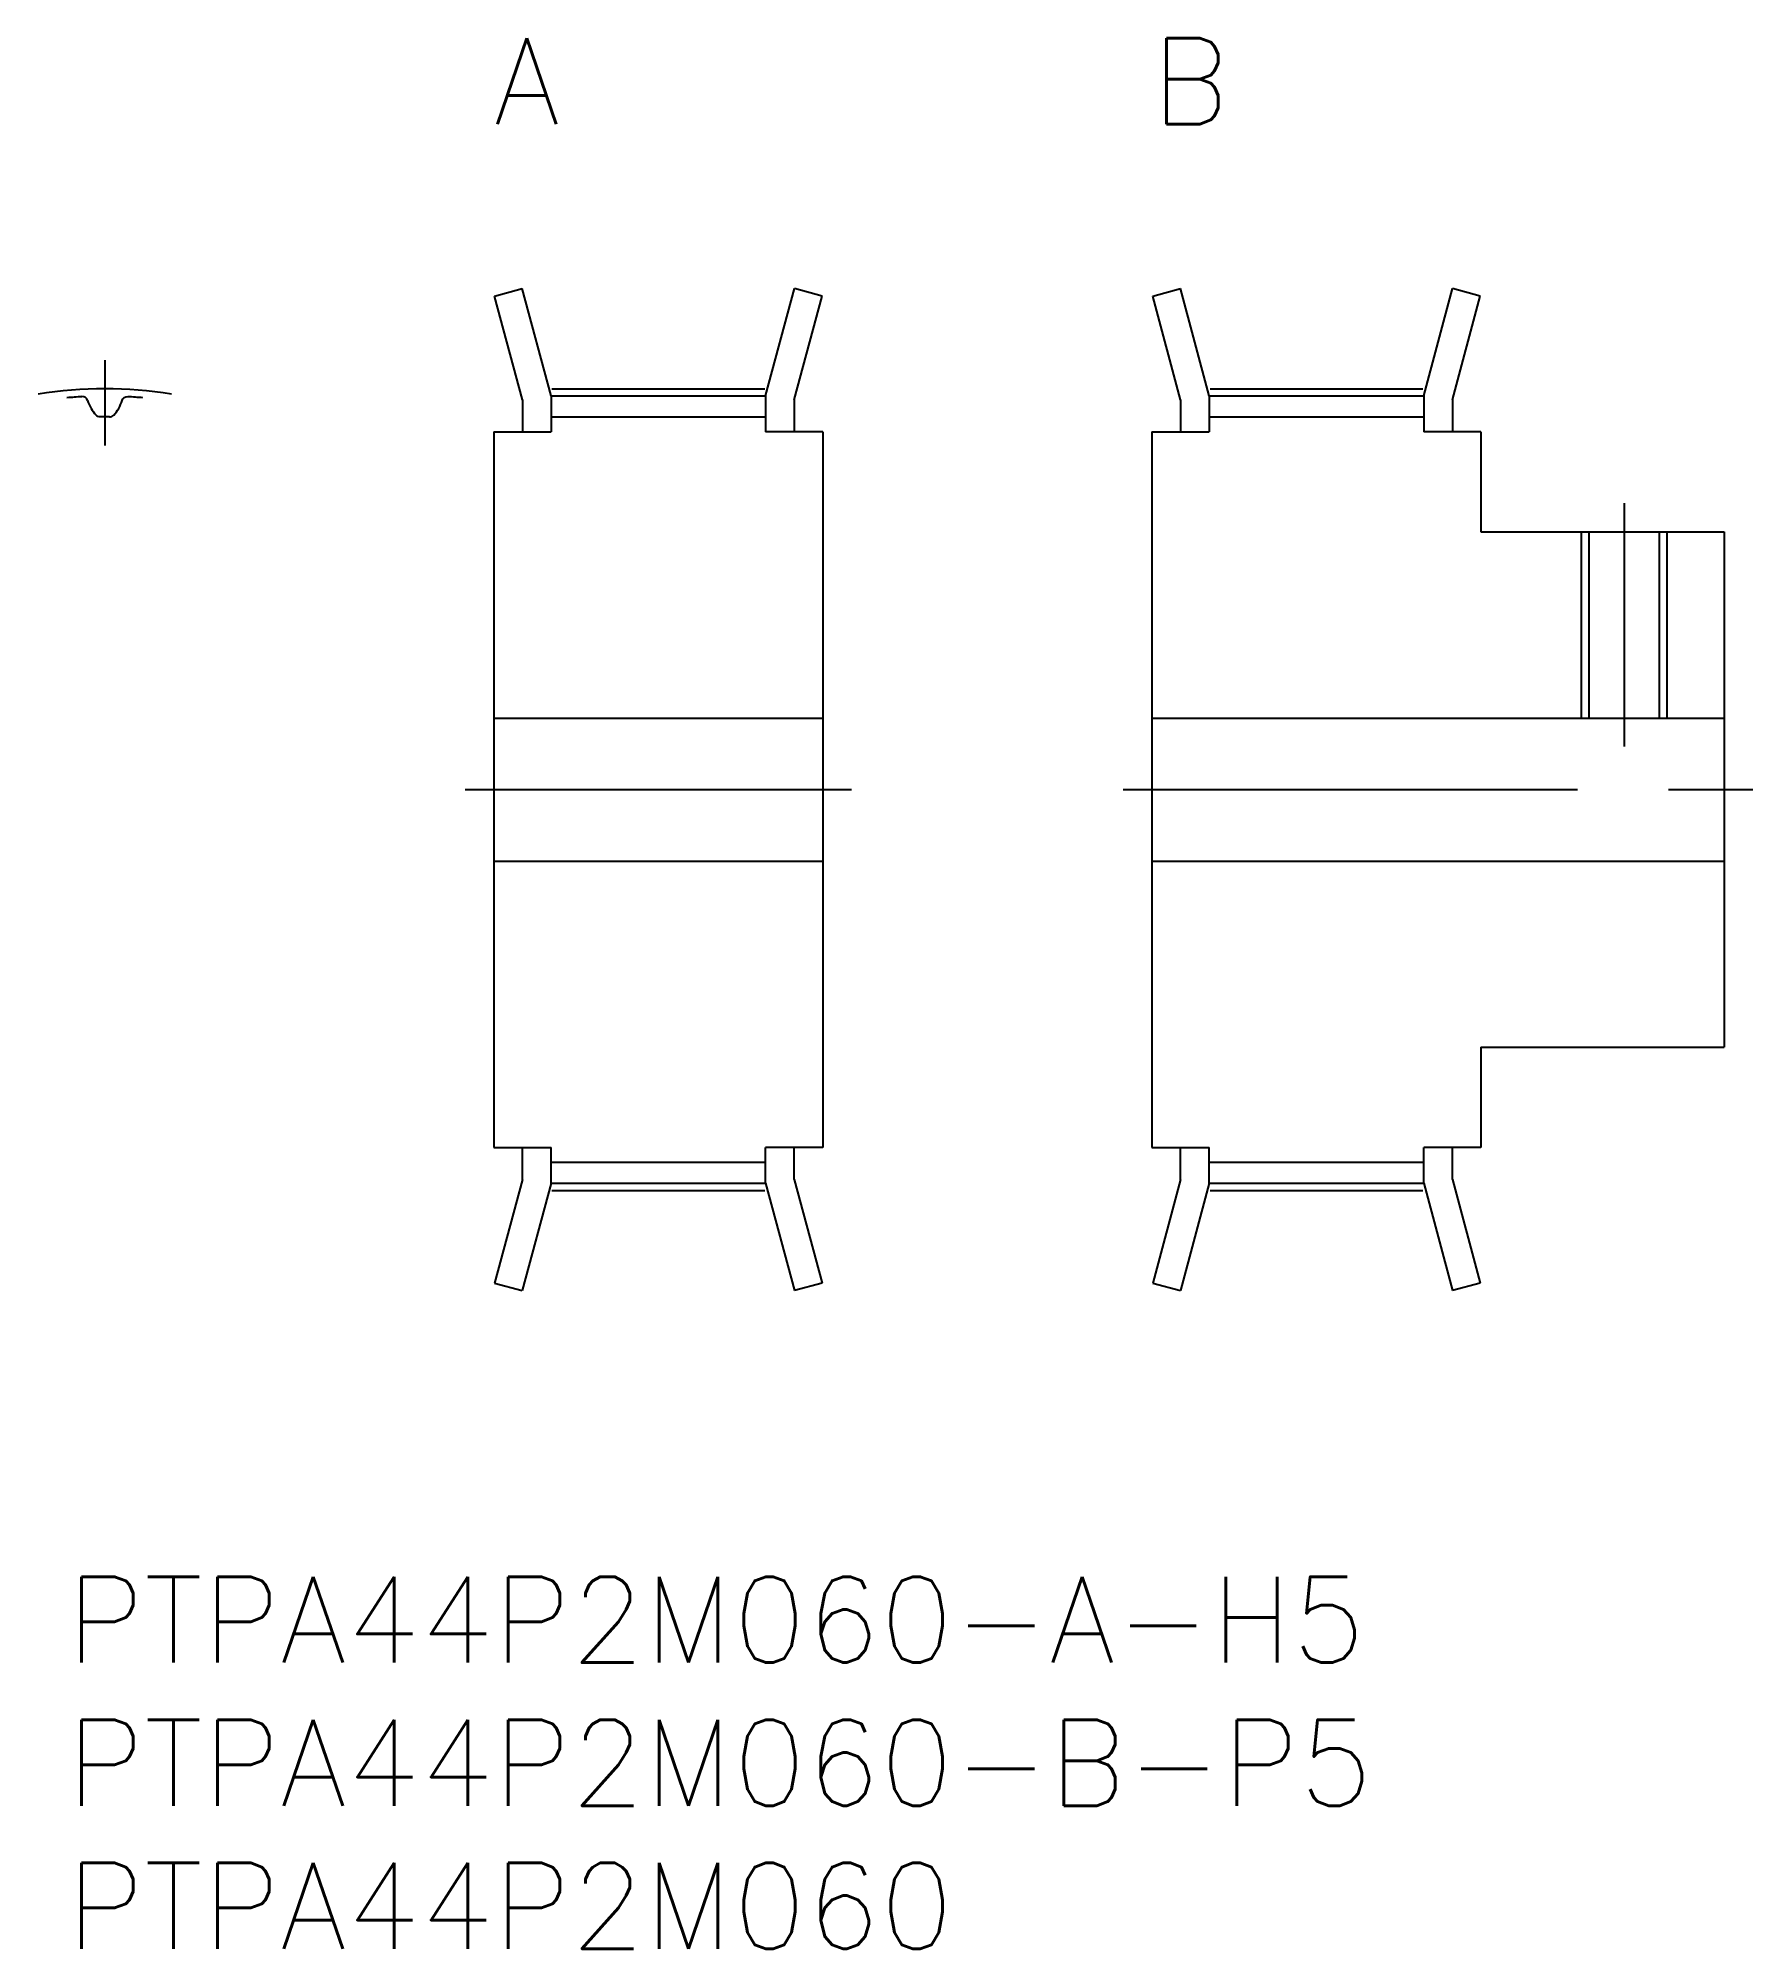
# Model space of a CAD drawing. Extents: x -1 to 58.9, y -13 to 53.7.
import ezdxf

# ---------------------------------------------------------------- set-up
doc = ezdxf.new("R2010")
doc.units = 0
doc.header["$LTSCALE"] = 0.5
doc.linetypes.add('CENTER', pattern=[50.8, 31.75, -6.35, 6.35, -6.35])
for name, color, linetype in [('MSM_CENTER', 1, 'CENTER'), ('MSM_CONTINUOUS', 7, 'CONTINUOUS'), ('MSM_NARROW', 5, 'CONTINUOUS'), ('MSM_PART_NUMBER', 7, 'CONTINUOUS')]:
    doc.layers.add(name, color=color, linetype=linetype)
doc.styles.get("Standard").update_dxf_attribs({"font": 'txt.shx', "height": 3, "bigfont": 'bigfont.shx'})

# ---------------------------------------------------------------- blocks, each defined once
blk = doc.blocks.new('*U105')
at = {"layer": 'MSM_PART_NUMBER'}
blk.add_text('B', height=3, dxfattribs=at).set_placement((37.922, 50.75))
blk = doc.blocks.new('*U106')
at = {"layer": 'MSM_PART_NUMBER'}
blk.add_text('A', height=3, dxfattribs=at).set_placement((14.922, 50.75))
blk = doc.blocks.new('*U107')
at = {"layer": 'MSM_PART_NUMBER'}
blk.add_text('PTPA44P2M060-A-H5', height=3, dxfattribs=at).set_placement((0, -3))
blk = doc.blocks.new('*U108')
at = {"layer": 'MSM_PART_NUMBER'}
blk.add_text('PTPA44P2M060-B-P5', height=3, dxfattribs=at).set_placement((0, -8))
blk = doc.blocks.new('*U109')
at = {"layer": 'MSM_PART_NUMBER'}
blk.add_text('PTPA44P2M060', height=3, dxfattribs=at).set_placement((0, -13))

msp = doc.modelspace()

# ---------------------------------------------------------------- linework, layer by layer
at = {"layer": 'MSM_CENTER'}
for p, q in [((1.33, 42.505), (1.33, 39.52)), ((16.954, 41.505), (24.39, 41.505)), ((39.954, 41.505), (47.39, 41.505)), ((54.422, 37.5), (54.422, 29)), ((13.922, 27.5), (27.422, 27.5)), ((36.922, 27.5), (58.922, 27.5)), ((16.954, 13.495), (24.39, 13.495)), ((39.954, 13.495), (47.39, 13.495))]:
    msp.add_line(p, q, dxfattribs=at)
msp.add_arc((1.33, 27.5), 14.005, 80.42322, 99.57678, dxfattribs=at)
at = {"layer": 'MSM_CONTINUOUS'}
for p, q in [((14.951, 44.741), (15.917, 45)), ((15.922, 41.118), (14.951, 44.741)), ((16.922, 41.25), (15.917, 45)), ((24.422, 41.25), (25.427, 45)), ((25.422, 41.118), (26.393, 44.741)), ((26.393, 44.741), (25.427, 45)), ((37.951, 44.741), (38.917, 45)), ((38.922, 41.118), (37.951, 44.741)), ((39.922, 41.25), (38.917, 45)), ((47.422, 41.25), (48.427, 45)), ((48.422, 41.118), (49.393, 44.741)), ((49.393, 44.741), (48.427, 45)), ((15.922, 41.118), (15.922, 40)), ((16.922, 41.25), (16.922, 40)), ((16.922, 41.25), (24.422, 41.25)), ((24.422, 41.25), (24.422, 40)), ((25.422, 41.118), (25.422, 40)), ((38.922, 41.118), (38.922, 40)), ((39.922, 41.25), (39.922, 40)), ((39.922, 41.25), (47.422, 41.25)), ((47.422, 41.25), (47.422, 40)), ((48.422, 41.118), (48.422, 40)), ((16.922, 40.52), (24.422, 40.52)), ((39.922, 40.52), (47.422, 40.52)), ((14.922, 40), (16.922, 40)), ((14.922, 40), (14.922, 15)), ((26.422, 40), (24.422, 40)), ((26.422, 40), (26.422, 15)), ((37.922, 40), (39.922, 40)), ((37.922, 40), (37.922, 15)), ((49.422, 40), (47.422, 40)), ((49.422, 40), (49.422, 36.5)), ((49.422, 36.5), (57.922, 36.5)), ((53.193, 36.5), (53.193, 30)), ((55.652, 36.5), (55.652, 30)), ((57.922, 36.5), (57.922, 18.5)), ((14.922, 30), (26.422, 30)), ((37.922, 30), (57.922, 30)), ((14.922, 25), (26.422, 25)), ((37.922, 25), (57.922, 25)), ((49.422, 18.5), (49.422, 15)), ((49.422, 18.5), (57.922, 18.5)), ((14.922, 15), (16.922, 15)), ((15.922, 13.882), (15.922, 15)), ((16.922, 13.75), (16.922, 15)), ((24.422, 13.75), (24.422, 15)), ((26.422, 15), (24.422, 15)), ((25.422, 13.882), (25.422, 15)), ((37.922, 15), (39.922, 15)), ((38.922, 13.882), (38.922, 15)), ((39.922, 13.75), (39.922, 15)), ((47.422, 13.75), (47.422, 15)), ((49.422, 15), (47.422, 15)), ((48.422, 13.882), (48.422, 15)), ((16.922, 14.48), (24.422, 14.48)), ((39.922, 14.48), (47.422, 14.48)), ((15.922, 13.882), (14.951, 10.259)), ((16.922, 13.75), (15.917, 10)), ((16.922, 13.75), (24.422, 13.75)), ((24.422, 13.75), (25.427, 10)), ((25.422, 13.882), (26.393, 10.259)), ((38.922, 13.882), (37.951, 10.259)), ((39.922, 13.75), (38.917, 10)), ((39.922, 13.75), (47.422, 13.75)), ((47.422, 13.75), (48.427, 10)), ((48.422, 13.882), (49.393, 10.259)), ((14.951, 10.259), (15.917, 10)), ((26.393, 10.259), (25.427, 10)), ((37.951, 10.259), (38.917, 10)), ((49.393, 10.259), (48.427, 10))]:
    msp.add_line(p, q, dxfattribs=at)
for centre, radius, start, end in [((1.33, 27.5), 13.75, 93.35694, 95.55074), ((0.537, 41.027), 0.2, 17.59322, 93.35694), ((1.995, 41.489), 1.33, 197.59322, 222.96782), ((0.665, 41.489), 1.33, 317.03218, 342.40678), ((1.33, 27.5), 13.75, 84.44926, 86.64306), ((1.33, 27.5), 13.02, 89.29847, 90.70153), ((1.492, 40.719), 0.2, 269.29847, 317.03218)]:
    msp.add_arc(centre, radius, start, end, dxfattribs=at)
at = {"layer": 'MSM_CONTINUOUS', "extrusion": (0, 0, -1)}
for centre, start, end in [((-2.123, 41.027), 17.59322, 93.35694), ((-1.168, 40.719), 269.29847, 317.03218)]:
    msp.add_arc(centre, 0.2, start, end, dxfattribs=at)
at = {"layer": 'MSM_NARROW'}
for p, q in [((52.922, 36.5), (52.922, 30)), ((55.922, 36.5), (55.922, 30))]:
    msp.add_line(p, q, dxfattribs=at)

# ---------------------------------------------------------------- block references
at = {"layer": 'MSM_CONTINUOUS'}
for name in ['*U106', '*U105', '*U107', '*U108', '*U109']:
    msp.add_blockref(name, (0, 0), dxfattribs=at)

doc.saveas('drawing.dxf')
